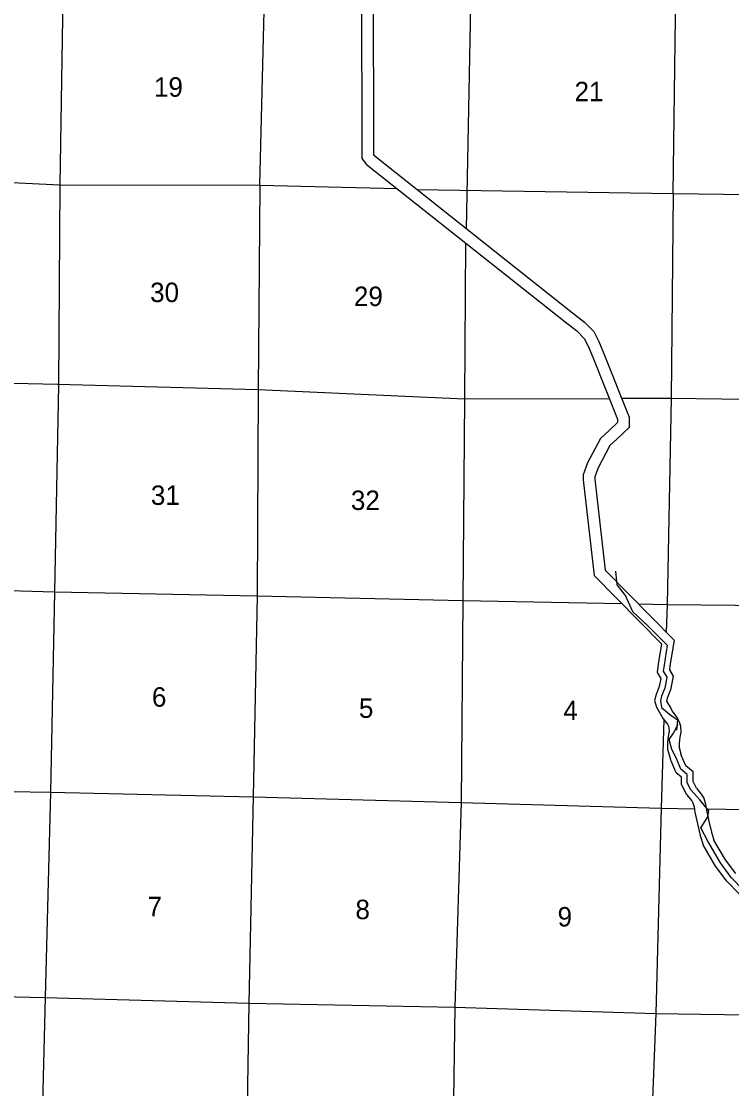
# Model space of a CAD drawing. Extents: x 974113 to 1477576, y 15940505 to 16403707.
# Drawn here: x 1166606 to 1184873, y 16069112 to 16096558 of the extents above; entities that cross this region are included whole.
import ezdxf

# ---------------------------------------------------------------- set-up
doc = ezdxf.new("R2010")
doc.units = 0
for name, color, linetype in [('L11', 7, 'Continuous'), ('L13', 7, 'Continuous'), ('L14', 7, 'Continuous'), ('L8', 7, 'Continuous')]:
    doc.layers.add(name, color=color, linetype=linetype)

msp = doc.modelspace()

# ---------------------------------------------------------------- linework, layer by layer
at = {"layer": 'L11'}
for points in [[(1172133, 16100466), (1172155, 16099925), (1172152, 16099280), (1172191, 16098923), (1172380, 16098616), (1172514, 16098353), (1172603, 16098110), (1172724, 16097654), (1172914, 16097585), (1175319, 16097523), (1175350, 16097512), (1175361, 16093031)], [(1172428, 16100595), (1172455, 16099931), (1172452, 16099295), (1172482, 16099022), (1172642, 16098763), (1172789, 16098473), (1172889, 16098201), (1172973, 16097884), (1175375, 16097822), (1175527, 16097768), (1175650, 16097646), (1175661, 16093122)], [(1175361, 16093031), (1175483, 16092881), (1180593, 16088831), (1180890, 16088598), (1181083, 16088405), (1181186, 16088204), (1181299, 16087923), (1181938, 16086324), (1181938, 16086243), (1181716, 16086032), (1181502, 16085832), (1181164, 16085203), (1181052, 16084894), (1181054, 16084768), (1181338, 16082308), (1183072, 16080547)], [(1175661, 16093122), (1180779, 16089066), (1181090, 16088823), (1181329, 16088584), (1181459, 16088328), (1181578, 16088035), (1182238, 16086381), (1182237, 16086114), (1181922, 16085814), (1181743, 16085647), (1181439, 16085080), (1181353, 16084844), (1181353, 16084788), (1181624, 16082445), (1183392, 16080649)], [(1183072, 16080547), (1182986, 16080026), (1182958, 16079815), (1183050, 16079663), (1183011, 16079452), (1182930, 16079249), (1182887, 16079094), (1182936, 16078919), (1183040, 16078741)], [(1183392, 16080649), (1183283, 16079982), (1183270, 16079880), (1183366, 16079720), (1183300, 16079368), (1183215, 16079154), (1183195, 16079080), (1183249, 16078989), (1183297, 16078917)], [(1183297, 16078917), (1183323, 16078855), (1183362, 16078793), (1183474, 16078647), (1183525, 16078549), (1183557, 16078441), (1183569, 16078280), (1183541, 16078151), (1183530, 16078082), (1183529, 16078074), (1183522, 16078000), (1183526, 16077889), (1183577, 16077691)], [(1183040, 16078741), (1183115, 16078621), (1183220, 16078485), (1183246, 16078437), (1183260, 16078387), (1183267, 16078301), (1183246, 16078208), (1183232, 16078120), (1183230, 16078101), (1183221, 16078009), (1183227, 16077845), (1183297, 16077576)], [(1183966, 16076840), (1183879, 16077014), (1183879, 16077256), (1183692, 16077417), (1183577, 16077691)], [(1183713, 16076676), (1183579, 16076943), (1183579, 16077118), (1183442, 16077236), (1183314, 16077542), (1183297, 16077576)], [(1183966, 16076840), (1184091, 16076688), (1184154, 16076586), (1184201, 16076426), (1184223, 16076276), (1184282, 16075988), (1184352, 16075706), (1184416, 16075505)], [(1183713, 16076676), (1183847, 16076513), (1183877, 16076463), (1183907, 16076361), (1183928, 16076224), (1183990, 16075921), (1184063, 16075624), (1184141, 16075382)], [(1184979, 16074642), (1184712, 16074999), (1184416, 16075505)], [(1185346, 16073829), (1184750, 16074448), (1184461, 16074833), (1184141, 16075382)]]:
    msp.add_lwpolyline(points, dxfattribs=at)
at = {"layer": 'L13'}
msp.add_line((1172740, 16092344), (1172865, 16097598), dxfattribs=at)
for points in [[(1178056, 16091224), (1178171, 16097408), (1178355, 16102712), (1178396, 16107908), (1178573, 16113588)], [(1183368, 16092132), (1183437, 16097317), (1183470, 16102605), (1183528, 16107802), (1183887, 16113581)], [(1167679, 16097722), (1167596, 16092350), (1167563, 16087203), (1167455, 16081890), (1167356, 16076735), (1167215, 16071455), (1167087, 16066351)], [(1136169, 16093295), (1141279, 16093206), (1146489, 16093041), (1151783, 16092910), (1157051, 16092804), (1162295, 16092615), (1167596, 16092350)], [(1167596, 16092350), (1172740, 16092344), (1176269, 16092258)], [(1172740, 16092344), (1172699, 16087089), (1172674, 16081784), (1172566, 16076612), (1172458, 16071307), (1172367, 16066010), (1172298, 16064250)], [(1176783, 16092233), (1183368, 16092132), (1188554, 16092060), (1193814, 16091995), (1199141, 16091872), (1204142, 16091692), (1209369, 16091544), (1214671, 16091472), (1219931, 16091416), (1225217, 16091334), (1230477, 16091195)], [(1183368, 16092132), (1183319, 16086869), (1183211, 16081563), (1183191, 16080854)], [(1178028, 16090864), (1178000, 16086850), (1177959, 16081661), (1177918, 16076472), (1177752, 16071209), (1177677, 16065845), (1177612, 16063455)], [(1120314, 16088399), (1125508, 16088293), (1130785, 16088171), (1136020, 16088015), (1141180, 16087892), (1146432, 16087753), (1151733, 16087613), (1156943, 16087466), (1162228, 16087351), (1167538, 16087228), (1167563, 16087203)], [(1167538, 16087228), (1172699, 16087089), (1178000, 16086850), (1181723, 16086863)], [(1182045, 16086864), (1183319, 16086869), (1188496, 16086796), (1193806, 16086707), (1199074, 16086592), (1204018, 16086454), (1209270, 16086323), (1214572, 16086233), (1219865, 16086085), (1225084, 16086038), (1230335, 16085915)], [(1135870, 16082735), (1141047, 16082612), (1146374, 16082464), (1151625, 16082333), (1156902, 16082185), (1162195, 16082046), (1167455, 16081890)], [(1167455, 16081890), (1172674, 16081784), (1177959, 16081661), (1182050, 16081585)], [(1182479, 16081577), (1183211, 16081563), (1188471, 16081507), (1193748, 16081351), (1199025, 16081262), (1203985, 16081132), (1205956, 16081075)], [(1183126, 16078606), (1183061, 16076325), (1182920, 16071045), (1182721, 16065748), (1182663, 16063621)], [(1114880, 16077807), (1125301, 16077817), (1130577, 16077652), (1135796, 16077571), (1140948, 16077407), (1146266, 16077309), (1151551, 16077161), (1156761, 16076955), (1162071, 16076824), (1167356, 16076735)], [(1167356, 16076735), (1172566, 16076612), (1177918, 16076472), (1183061, 16076325), (1183915, 16076311)], [(1184217, 16076305), (1188347, 16076236), (1193606, 16076013), (1198859, 16075990), (1200918, 16075967)], [(1161913, 16071577), (1167215, 16071455)], [(1167215, 16071455), (1172458, 16071307), (1177752, 16071209), (1182920, 16071045), (1188189, 16070964), (1191467, 16070872)]]:
    msp.add_lwpolyline(points, dxfattribs=at)
at = {"layer": 'L8'}
for points in [[(1181885, 16082420), (1181916, 16082066), (1182145, 16081785), (1182322, 16081379), (1182718, 16081014), (1183020, 16080712), (1183218, 16080514), (1183135, 16080004), (1183114, 16079847), (1183208, 16079691), (1183156, 16079410), (1183072, 16079202), (1183041, 16079087), (1183072, 16078910), (1183270, 16078743), (1183478, 16078597), (1183458, 16078327)], [(1185467, 16073919), (1184864, 16074545), (1184586, 16074916), (1184262, 16075472), (1184077, 16075820), (1184262, 16076098), (1184285, 16076260), (1184053, 16076538), (1183822, 16076793), (1183729, 16076979), (1183729, 16077187), (1183567, 16077326), (1183451, 16077605), (1183335, 16077836), (1183266, 16078091), (1183381, 16078254), (1183497, 16078485)]]:
    msp.add_lwpolyline(points, dxfattribs=at)

# ---------------------------------------------------------------- texts
at = {"layer": 'L14'}
for s, p in [('19', (1170017, 16094620)), ('21', (1180832, 16094504)), ('30', (1169917, 16089339)), ('29', (1175159, 16089237)), ('31', (1169937, 16084123)), ('32', (1175081, 16083993)), ('6', (1169964, 16078935)), ('5', (1175287, 16078646)), ('4', (1180543, 16078588)), ('7', (1169853, 16073547)), ('8', (1175198, 16073470)), ('9', (1180396, 16073282))]:
    msp.add_text(s, height=500, rotation=0, dxfattribs=at).set_placement(p)

doc.saveas('drawing.dxf')
